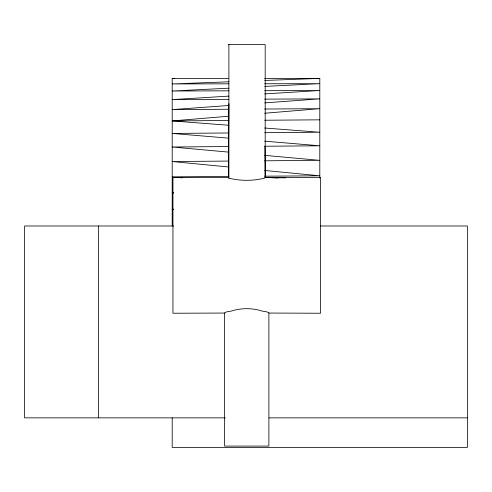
<?xml version="1.0" encoding="UTF-8"?>
<svg xmlns="http://www.w3.org/2000/svg" width="492" height="492" viewBox="0 0 492 492"><rect width="100%" height="100%" fill="white"/><g stroke="black" fill="none" stroke-linecap="round" stroke-linejoin="round"><path stroke-width="0.74" d="M228.294 44.618L265.194 44.618L265.194 177.458L264.536 178.159C252.962 181.013 240.459 181.062 228.897 178.135L228.393 177.569L228.897 103.658M268.884 313.053L268.884 446.084L224.604 446.084L224.604 313.053A22.386 2.7 0 0 1 231.086 311.153C241.166 307.857 252.322 307.857 262.402 311.153A22.386 2.7 0 0 1 268.884 313.053L320.55 313.244L320.55 177.458L265.096 177.514L277.31 177.852M228.792 125.263L172.2 120.921L228.792 116.223M264.739 113.24L319.8 108.67L264.739 109.021M228.792 105.491L172.2 109.611L228.792 109.249M264.739 102.877L319.8 98.867L264.739 99.144M228.792 96.118L172.2 99.612L228.792 99.329M264.739 93.904L319.8 90.503L264.739 90.7M228.792 88.197L172.2 91.02L228.792 90.823M264.739 86.407L319.8 83.658L264.739 83.763M228.792 81.807L172.2 83.929L228.792 83.825M264.739 80.46L319.8 78.4L319.8 178.141M228.792 132.975L172.2 133.43L228.792 138.172M264.739 132.686L319.8 132.243L264.739 128.018M228.792 146.542L172.2 147.01L228.792 152.126M264.739 146.247L319.8 145.792L264.739 141.179M228.792 161.081L172.2 161.53L228.792 167.003M264.739 160.792L319.8 160.355L264.739 155.374M172.2 120.921L228.792 120.503M264.739 120.239L319.8 119.833M228.792 176.443L172.2 176.843L182.089 177.858M264.739 176.191L319.8 175.798L264.739 170.478M173.731 192.79L172.2 192.796L173.719 192.962M173.731 209.223L172.2 209.229L173.719 209.401M172.2 225.982L172.2 78.4L228.319 78.4M264.579 78.4L319.8 78.4M173.738 225.982L24.6 225.982L24.6 417.862L225.361 417.862M320.563 225.982L467.4 225.982L467.4 447.382L172.2 447.382L172.2 417.862M269.062 417.862L467.4 417.862M264.942 146.265L265.194 177.458L285.668 177.858M265.194 177.458L278.884 177.864M172.2 78.4L174.494 78.48M224.604 313.053L172.95 313.244L172.95 177.458L228.393 177.569M228.897 44.618L228.897 178.135M98.4 225.982L98.4 417.862"/></g></svg>
